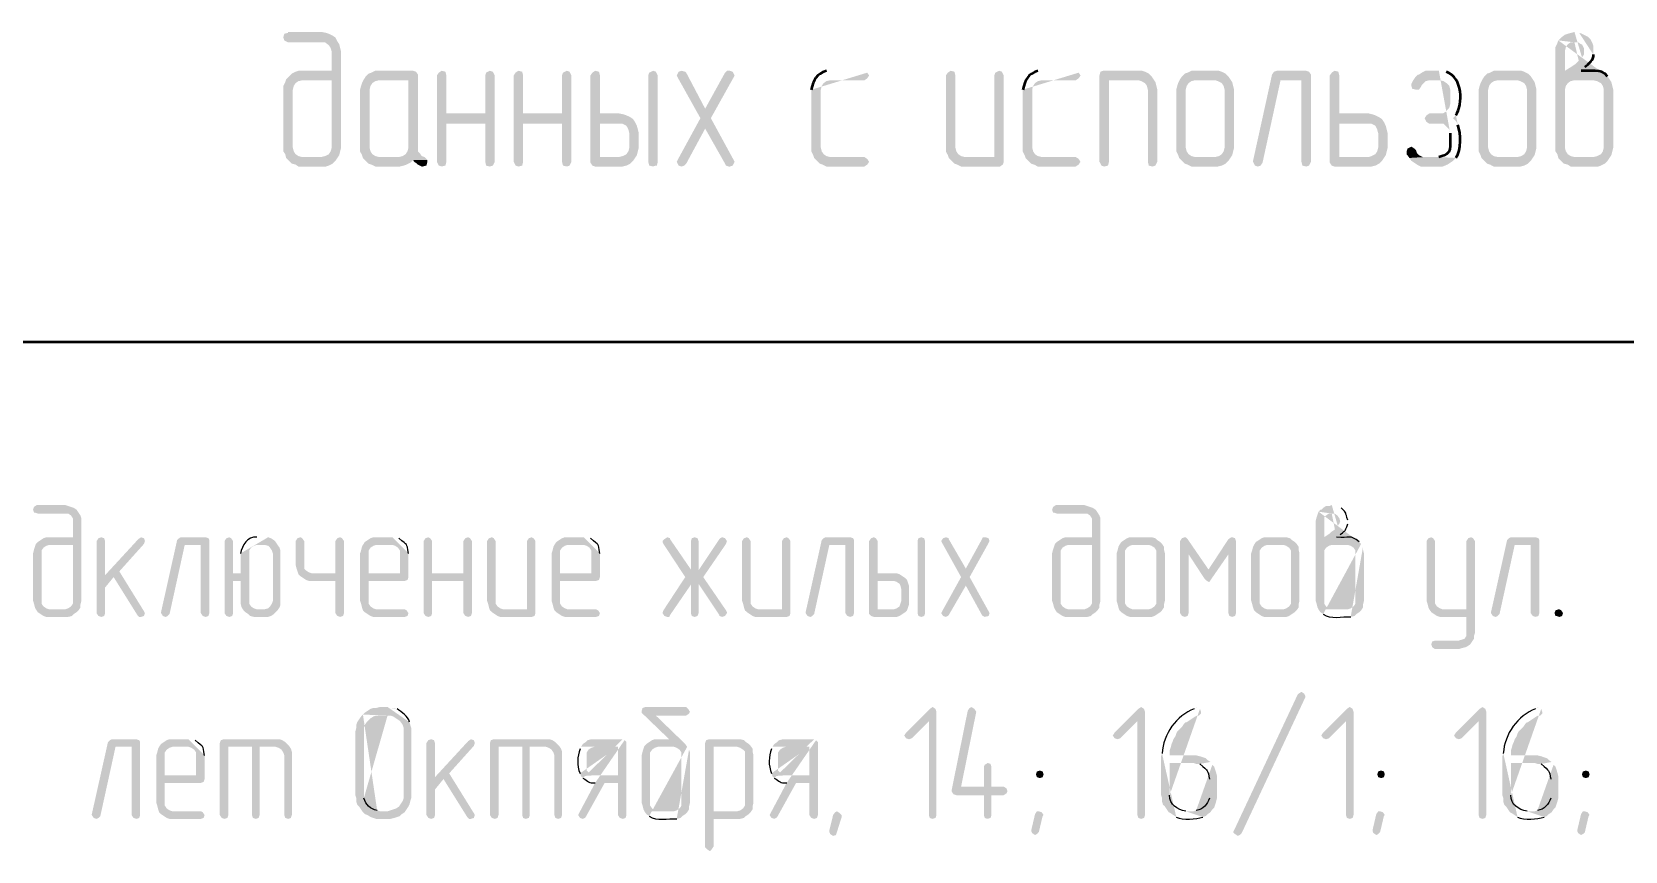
# Model space of a CAD drawing. Header units: millimetres. Extents: x -211 to 10565, y -2293 to 2244.
# Drawn here: x 5376.53 to 5412.09, y -342.63 to -324.35 of the extents above; entities that cross this region are included whole.
import ezdxf

# ---------------------------------------------------------------- set-up
doc = ezdxf.new("R2010")
doc.units = ezdxf.units.MM
doc.layers.add('PDF _Геометрия', color=7, linetype='Continuous')
doc.layers.add('PDF _Сплошная заливка', color=7, linetype='Continuous')

msp = doc.modelspace()

# ---------------------------------------------------------------- hatches: boundary and pattern name
at = {"layer": 'PDF _Сплошная заливка', "transparency": 33554559}
for points in [[(5382.987, -324.35), (5382.246, -324.35), (5382.246, -324.371), (5382.162, -324.392), (5382.14, -324.477), (5382.162, -324.54), (5382.246, -324.583), (5383.071, -324.583), (5383.156, -324.646), (5383.198, -324.71), (5383.22, -324.794), (5383.22, -325.218), (5382.479, -325.218), (5382.415, -325.239), (5382.331, -325.281), (5382.204, -325.408), (5383.22, -325.429), (5383.22, -326.932), (5383.198, -327.016), (5383.156, -327.08), (5383.071, -327.122), (5382.987, -327.143), (5382.564, -327.143), (5382.204, -327.164), (5382.331, -327.291), (5382.415, -327.312), (5382.479, -327.355), (5383.093, -327.355), (5383.156, -327.334), (5383.241, -327.291), (5383.304, -327.228), (5383.389, -327.101), (5383.431, -326.932), (5383.431, -324.794), (5383.389, -324.625), (5383.346, -324.562), (5383.304, -324.477), (5383.241, -324.435), (5383.156, -324.392), (5383.093, -324.371)], [(5382.204, -325.408), (5382.183, -325.471), (5382.14, -325.556), (5382.14, -327.016), (5382.183, -327.08), (5382.204, -327.164), (5382.564, -327.143), (5382.479, -327.122), (5382.415, -327.08), (5382.373, -327.016), (5382.352, -326.932), (5382.352, -325.641), (5382.373, -325.556), (5382.415, -325.493), (5382.479, -325.45), (5382.564, -325.429), (5383.22, -325.429)], [(5383.939, -325.408), (5383.897, -325.493), (5383.876, -325.556), (5383.854, -325.641), (5383.854, -327.016), (5383.897, -327.101), (5383.918, -327.164), (5384.045, -327.291), (5384.108, -327.312), (5384.193, -327.355), (5384.743, -327.355), (5384.828, -327.334), (5384.891, -327.312), (5384.976, -327.27), (5385.039, -327.207), (5385.357, -327.207), (5385.293, -327.143), (5384.278, -327.143), (5384.193, -327.122), (5384.129, -327.08), (5384.087, -327.016), (5384.066, -326.932), (5384.066, -325.641), (5384.087, -325.556), (5384.129, -325.493), (5384.193, -325.45), (5384.278, -325.429), (5384.934, -325.429)], [(5385.039, -325.218), (5384.193, -325.218), (5384.108, -325.26), (5384.045, -325.281), (5383.981, -325.344), (5383.939, -325.408), (5384.934, -325.429), (5384.934, -326.932), (5384.912, -327.016), (5384.87, -327.08), (5384.807, -327.122), (5384.722, -327.143), (5384.278, -327.143), (5385.293, -327.143), (5385.23, -327.122), (5385.187, -327.058), (5385.145, -327.016), (5385.145, -325.302), (5385.103, -325.239)], [(5385.674, -325.218), (5385.611, -325.26), (5385.568, -325.323), (5385.568, -327.249), (5385.611, -327.334), (5385.674, -327.355), (5385.759, -327.334), (5385.78, -327.249), (5385.78, -326.402), (5386.648, -326.402), (5385.78, -326.17), (5385.78, -325.323), (5385.759, -325.239)], [(5386.753, -325.218), (5386.669, -325.26), (5386.648, -325.323), (5386.648, -326.17), (5385.78, -326.17), (5386.648, -326.402), (5386.648, -327.249), (5386.669, -327.334), (5386.753, -327.355), (5386.817, -327.334), (5386.859, -327.249), (5386.859, -325.323), (5386.817, -325.239)], [(5387.388, -325.218), (5387.325, -325.26), (5387.282, -325.323), (5387.282, -327.249), (5387.325, -327.334), (5387.388, -327.355), (5387.473, -327.334), (5387.494, -327.249), (5387.494, -326.402), (5388.362, -326.402), (5387.494, -326.17), (5387.494, -325.323), (5387.473, -325.239)], [(5388.467, -325.218), (5388.383, -325.26), (5388.362, -325.323), (5388.362, -326.17), (5387.494, -326.17), (5388.362, -326.402), (5388.362, -327.249), (5388.383, -327.334), (5388.467, -327.355), (5388.531, -327.334), (5388.573, -327.249), (5388.573, -325.323), (5388.531, -325.239)], [(5389.102, -325.218), (5389.039, -325.26), (5388.996, -325.323), (5388.996, -327.27), (5389.039, -327.334), (5389.102, -327.355), (5389.716, -327.355), (5389.8, -327.334), (5389.885, -327.291), (5389.949, -327.228), (5389.991, -327.164), (5389.208, -327.143), (5389.208, -326.402), (5389.631, -326.402), (5389.991, -326.36), (5389.949, -326.297), (5389.885, -326.254), (5389.8, -326.212), (5389.737, -326.191), (5389.631, -326.17), (5389.208, -326.17), (5389.208, -325.323), (5389.187, -325.239)], [(5390.393, -325.218), (5390.308, -325.26), (5390.287, -325.323), (5390.287, -327.249), (5390.308, -327.334), (5390.393, -327.355), (5390.456, -327.334), (5390.478, -327.334), (5390.499, -327.249), (5390.499, -325.323), (5390.456, -325.239)], [(5391.028, -325.218), (5390.964, -325.239), (5390.922, -325.323), (5390.943, -325.366), (5391.451, -326.276), (5391.557, -326.508), (5392.001, -327.291), (5392.022, -327.334), (5392.086, -327.355), (5392.107, -327.355), (5392.17, -327.334), (5392.213, -327.249), (5392.192, -327.207), (5391.684, -326.276), (5391.557, -326.064), (5391.134, -325.26), (5391.112, -325.239)], [(5392.107, -325.218), (5392.043, -325.218), (5392.001, -325.26), (5391.557, -326.064), (5391.684, -326.276), (5392.192, -325.366), (5392.213, -325.323), (5392.17, -325.239)], [(5397.037, -325.218), (5396.974, -325.26), (5396.931, -325.323), (5396.931, -327.016), (5396.974, -327.101), (5396.995, -327.164), (5397.355, -327.143), (5397.27, -327.122), (5397.207, -327.08), (5397.164, -327.016), (5397.143, -326.932), (5397.143, -325.323), (5397.122, -325.239)], [(5398.116, -325.218), (5398.032, -325.26), (5398.011, -325.323), (5398.011, -327.143), (5397.355, -327.143), (5396.995, -327.164), (5397.122, -327.291), (5397.185, -327.312), (5397.27, -327.355), (5398.138, -327.355), (5398.201, -327.312), (5398.222, -327.249), (5398.222, -325.323), (5398.18, -325.239)], [(5401.227, -325.218), (5400.444, -325.218), (5400.381, -325.239), (5400.359, -325.323), (5400.359, -327.249), (5400.402, -327.334), (5400.465, -327.355), (5400.55, -327.334), (5400.571, -327.249), (5400.571, -325.429), (5401.227, -325.429), (5401.566, -325.408), (5401.523, -325.344), (5401.46, -325.281), (5401.375, -325.239), (5401.312, -325.218)], [(5401.566, -325.408), (5401.227, -325.429), (5401.291, -325.45), (5401.375, -325.493), (5401.418, -325.556), (5401.439, -325.641), (5401.439, -327.249), (5401.46, -327.334), (5401.544, -327.355), (5401.608, -327.334), (5401.65, -327.249), (5401.65, -325.641), (5401.608, -325.471)], [(5402.158, -325.408), (5402.116, -325.493), (5402.095, -325.556), (5402.073, -325.641), (5402.073, -327.016), (5402.116, -327.101), (5402.137, -327.164), (5402.497, -327.143), (5402.412, -327.122), (5402.349, -327.08), (5402.306, -327.016), (5402.285, -326.932), (5402.285, -325.641), (5402.306, -325.556), (5402.349, -325.493), (5402.412, -325.45), (5402.497, -325.429), (5402.941, -325.429)], [(5402.941, -325.218), (5402.412, -325.218), (5402.327, -325.26), (5402.264, -325.281), (5402.2, -325.344), (5402.158, -325.408), (5402.941, -325.429), (5403.005, -325.45), (5403.089, -325.493), (5403.131, -325.556), (5403.153, -325.641), (5403.153, -326.932), (5403.131, -327.016), (5403.089, -327.08), (5403.026, -327.122), (5402.941, -327.143), (5402.497, -327.143), (5402.137, -327.164), (5402.264, -327.291), (5402.327, -327.312), (5402.412, -327.355), (5403.005, -327.355), (5403.089, -327.334), (5403.174, -327.291), (5403.237, -327.228), (5403.322, -327.101), (5403.364, -326.932), (5403.364, -325.641), (5403.322, -325.471), (5403.237, -325.344), (5403.174, -325.281), (5403.089, -325.239), (5403.026, -325.218)], [(5404.972, -325.218), (5404.316, -325.218), (5404.253, -325.239), (5404.211, -325.302), (5403.787, -327.228), (5403.787, -327.249), (5403.83, -327.334), (5403.893, -327.355), (5403.957, -327.334), (5403.999, -327.27), (5404.401, -325.429), (5404.867, -325.429), (5405.078, -325.323), (5405.078, -325.302), (5405.036, -325.239)], [(5405.078, -325.323), (5404.867, -325.429), (5404.867, -327.249), (5404.888, -327.334), (5404.972, -327.355), (5405.036, -327.334), (5405.078, -327.249)], [(5405.607, -325.218), (5405.544, -325.26), (5405.501, -325.323), (5405.501, -327.27), (5405.544, -327.334), (5405.607, -327.355), (5406.433, -327.355), (5406.517, -327.334), (5406.602, -327.291), (5406.665, -327.228), (5406.708, -327.164), (5405.713, -327.143), (5405.713, -326.402), (5406.369, -326.402), (5406.708, -326.36), (5406.665, -326.297), (5406.602, -326.254), (5406.517, -326.212), (5406.454, -326.191), (5406.369, -326.17), (5405.713, -326.17), (5405.713, -325.323), (5405.692, -325.239)], [(5408.908, -325.408), (5408.866, -325.493), (5408.845, -325.556), (5408.824, -325.641), (5408.824, -327.016), (5408.866, -327.101), (5408.887, -327.164), (5409.247, -327.143), (5409.162, -327.122), (5409.099, -327.08), (5409.056, -327.016), (5409.035, -326.932), (5409.035, -325.641), (5409.056, -325.556), (5409.099, -325.493), (5409.162, -325.45), (5409.247, -325.429), (5409.691, -325.429)], [(5409.691, -325.218), (5409.162, -325.218), (5409.078, -325.26), (5409.014, -325.281), (5408.951, -325.344), (5408.908, -325.408), (5409.691, -325.429), (5409.755, -325.45), (5409.839, -325.493), (5409.882, -325.556), (5409.903, -325.641), (5409.903, -326.932), (5409.882, -327.016), (5409.839, -327.08), (5409.776, -327.122), (5409.691, -327.143), (5409.247, -327.143), (5408.887, -327.164), (5409.014, -327.291), (5409.078, -327.312), (5409.162, -327.355), (5409.755, -327.355), (5409.839, -327.334), (5409.924, -327.291), (5409.987, -327.228), (5410.072, -327.101), (5410.114, -326.932), (5410.114, -325.641), (5410.072, -325.471), (5409.987, -325.344), (5409.924, -325.281), (5409.839, -325.239), (5409.776, -325.218)], [(5411.744, -325.408), (5411.384, -325.429), (5411.469, -325.45), (5411.553, -325.493), (5411.596, -325.556), (5411.617, -325.641), (5411.617, -326.932), (5411.596, -327.016), (5411.553, -327.08), (5411.469, -327.122), (5411.384, -327.143), (5410.961, -327.143), (5410.601, -327.164), (5410.728, -327.291), (5410.813, -327.312), (5410.876, -327.355), (5411.49, -327.355), (5411.553, -327.334), (5411.638, -327.291), (5411.701, -327.228), (5411.786, -327.101), (5411.828, -326.932), (5411.828, -325.641), (5411.786, -325.471)], [(5407.364, -325.429), (5407.321, -325.514), (5407.321, -325.556), (5407.342, -325.62), (5407.427, -325.641), (5407.491, -325.641), (5407.533, -325.577), (5407.554, -325.535), (5407.639, -325.45), (5407.723, -325.429), (5407.935, -325.429)], [(5389.991, -326.36), (5389.631, -326.402), (5389.716, -326.402), (5389.8, -326.445), (5389.843, -326.529), (5389.864, -326.614), (5389.864, -326.932), (5389.843, -327.016), (5389.8, -327.08), (5389.716, -327.122), (5389.631, -327.143), (5389.208, -327.143), (5389.991, -327.164), (5390.033, -327.101), (5390.076, -326.932), (5390.076, -326.614), (5390.033, -326.445)], [(5391.451, -326.276), (5390.943, -327.207), (5390.922, -327.249), (5390.964, -327.334), (5391.028, -327.355), (5391.091, -327.334), (5391.134, -327.291), (5391.557, -326.508)], [(5406.708, -326.36), (5406.369, -326.402), (5406.433, -326.402), (5406.517, -326.445), (5406.559, -326.529), (5406.581, -326.614), (5406.581, -326.932), (5406.559, -327.016), (5406.517, -327.08), (5406.433, -327.122), (5406.369, -327.143), (5405.713, -327.143), (5406.708, -327.164), (5406.75, -327.101), (5406.792, -326.932), (5406.792, -326.614), (5406.75, -326.445)], [(5407.321, -326.91), (5407.237, -326.953), (5407.215, -327.016), (5407.215, -327.08), (5407.279, -327.164), (5407.618, -327.143), (5407.575, -327.143), (5407.491, -327.101), (5407.448, -327.058), (5407.427, -326.995), (5407.385, -326.953)], [(5385.357, -327.207), (5385.039, -327.207), (5385.06, -327.249), (5385.124, -327.291), (5385.145, -327.312), (5385.23, -327.355), (5385.251, -327.355), (5385.336, -327.334), (5385.357, -327.249)], [(5377.273, -334.909), (5376.639, -334.909), (5376.575, -334.951), (5376.554, -335.015), (5376.575, -335.078), (5376.596, -335.078), (5376.66, -335.099), (5377.337, -335.099), (5377.4, -335.142), (5377.443, -335.205), (5377.443, -335.628), (5376.85, -335.628), (5376.787, -335.65), (5376.66, -335.734), (5376.617, -335.777), (5377.443, -335.798), (5377.443, -337.11), (5377.4, -337.173), (5377.337, -337.215), (5377.273, -337.237), (5376.617, -337.237), (5376.66, -337.3), (5376.787, -337.385), (5376.85, -337.406), (5377.337, -337.406), (5377.422, -337.385), (5377.464, -337.342), (5377.527, -337.3), (5377.57, -337.258), (5377.612, -337.194), (5377.612, -337.131), (5377.633, -337.046), (5377.633, -335.205), (5377.612, -335.142), (5377.527, -335.015), (5377.464, -334.972), (5377.4, -334.951), (5377.337, -334.93)], [(5400.021, -334.909), (5399.386, -334.909), (5399.323, -334.951), (5399.301, -335.015), (5399.323, -335.078), (5399.344, -335.078), (5399.407, -335.099), (5400.084, -335.099), (5400.148, -335.142), (5400.19, -335.205), (5400.19, -335.628), (5399.598, -335.628), (5399.534, -335.65), (5399.471, -335.692), (5399.407, -335.734), (5399.365, -335.777), (5400.19, -335.798), (5400.19, -337.11), (5400.148, -337.173), (5400.084, -337.215), (5400.021, -337.237), (5399.365, -337.237), (5399.407, -337.3), (5399.534, -337.385), (5399.598, -337.406), (5400.084, -337.406), (5400.169, -337.385), (5400.211, -337.342), (5400.275, -337.3), (5400.317, -337.258), (5400.359, -337.194), (5400.359, -337.131), (5400.381, -337.046), (5400.381, -335.205), (5400.359, -335.142), (5400.275, -335.015), (5400.211, -334.972), (5400.084, -334.93)], [(5378.078, -335.628), (5378.014, -335.65), (5377.972, -335.713), (5377.972, -337.321), (5378.014, -337.385), (5378.078, -337.406), (5378.141, -337.385), (5378.162, -337.321), (5378.162, -336.75), (5378.353, -336.517), (5378.162, -336.475), (5378.162, -335.713), (5378.141, -335.65)], [(5378.966, -335.628), (5378.903, -335.671), (5378.162, -336.475), (5378.353, -336.517), (5378.882, -337.364), (5378.924, -337.406), (5378.966, -337.406), (5379.03, -337.385), (5379.051, -337.321), (5379.03, -337.279), (5378.48, -336.39), (5379.03, -335.777), (5379.051, -335.713), (5379.03, -335.65)], [(5380.405, -335.628), (5379.855, -335.628), (5379.813, -335.65), (5379.77, -335.692), (5379.411, -337.3), (5379.411, -337.321), (5379.453, -337.385), (5379.516, -337.406), (5379.559, -337.385), (5379.601, -337.342), (5379.94, -335.798), (5380.299, -335.798), (5380.49, -335.713), (5380.49, -335.692), (5380.469, -335.65)], [(5380.49, -335.713), (5380.299, -335.798), (5380.299, -337.321), (5380.342, -337.385), (5380.405, -337.406), (5380.469, -337.385), (5380.49, -337.321)], [(5380.934, -335.628), (5380.871, -335.65), (5380.828, -335.713), (5380.828, -337.321), (5380.871, -337.385), (5380.934, -337.406), (5380.998, -337.385), (5381.019, -337.321), (5381.019, -336.602), (5381.188, -336.602), (5381.019, -336.433), (5381.019, -335.713), (5380.977, -335.65)], [(5382.521, -335.628), (5382.458, -335.65), (5382.415, -335.713), (5382.415, -336.242), (5382.437, -336.327), (5382.479, -336.454), (5382.775, -336.433), (5382.712, -336.411), (5382.648, -336.369), (5382.606, -336.327), (5382.606, -335.713), (5382.564, -335.65)], [(5383.41, -335.628), (5383.346, -335.65), (5383.304, -335.713), (5383.304, -336.433), (5382.775, -336.433), (5382.479, -336.454), (5382.521, -336.496), (5382.648, -336.581), (5382.712, -336.602), (5383.304, -336.602), (5383.304, -337.321), (5383.346, -337.385), (5383.41, -337.406), (5383.473, -337.385), (5383.495, -337.321), (5383.495, -335.713), (5383.452, -335.65)], [(5385.378, -335.628), (5385.314, -335.65), (5385.272, -335.713), (5385.272, -337.321), (5385.314, -337.385), (5385.378, -337.406), (5385.441, -337.385), (5385.463, -337.321), (5385.463, -336.602), (5386.161, -336.602), (5385.463, -336.433), (5385.463, -335.713), (5385.42, -335.65)], [(5386.267, -335.628), (5386.203, -335.65), (5386.161, -335.713), (5386.161, -336.433), (5385.463, -336.433), (5386.161, -336.602), (5386.161, -337.321), (5386.203, -337.385), (5386.267, -337.406), (5386.33, -337.385), (5386.351, -337.321), (5386.351, -335.713), (5386.309, -335.65)], [(5386.796, -335.628), (5386.732, -335.65), (5386.69, -335.713), (5386.69, -337.046), (5386.711, -337.11), (5386.732, -337.194), (5386.753, -337.258), (5387.05, -337.237), (5386.986, -337.215), (5386.923, -337.173), (5386.88, -337.11), (5386.88, -335.713), (5386.838, -335.65)], [(5387.684, -335.628), (5387.621, -335.65), (5387.579, -335.713), (5387.579, -337.237), (5387.05, -337.237), (5386.753, -337.258), (5386.796, -337.3), (5386.923, -337.385), (5386.986, -337.406), (5387.684, -337.406), (5387.748, -337.385), (5387.769, -337.321), (5387.769, -335.713), (5387.727, -335.65)], [(5390.71, -335.628), (5390.647, -335.671), (5390.605, -335.713), (5390.605, -335.734), (5390.626, -335.777), (5391.112, -336.517), (5391.409, -336.369), (5391.239, -336.348), (5390.774, -335.671), (5390.774, -335.65)], [(5391.938, -335.628), (5391.895, -335.65), (5391.874, -335.671), (5391.409, -336.369), (5391.112, -336.517), (5391.409, -336.665), (5391.874, -337.364), (5391.874, -337.385), (5391.938, -337.406), (5392.001, -337.385), (5392.043, -337.321), (5392.043, -337.3), (5392.022, -337.258), (5391.514, -336.517), (5392.022, -335.777), (5392.043, -335.713), (5392.001, -335.65)], [(5391.324, -335.628), (5391.26, -335.65), (5391.239, -335.713), (5391.239, -336.348), (5391.409, -336.369), (5391.409, -335.713), (5391.387, -335.65)], [(5392.488, -335.628), (5392.424, -335.65), (5392.382, -335.713), (5392.382, -337.046), (5392.403, -337.11), (5392.424, -337.194), (5392.445, -337.258), (5392.742, -337.237), (5392.678, -337.215), (5392.615, -337.173), (5392.572, -337.11), (5392.572, -335.713), (5392.53, -335.65)], [(5393.377, -335.628), (5393.313, -335.65), (5393.271, -335.713), (5393.271, -337.237), (5392.742, -337.237), (5392.445, -337.258), (5392.488, -337.3), (5392.615, -337.385), (5392.678, -337.406), (5393.377, -337.406), (5393.44, -337.385), (5393.461, -337.321), (5393.461, -335.713), (5393.419, -335.65)], [(5394.794, -335.628), (5394.244, -335.628), (5394.202, -335.65), (5394.159, -335.692), (5393.8, -337.3), (5393.8, -337.321), (5393.842, -337.385), (5393.906, -337.406), (5393.948, -337.385), (5393.99, -337.342), (5394.329, -335.798), (5394.688, -335.798), (5394.879, -335.713), (5394.879, -335.692), (5394.858, -335.65)], [(5394.879, -335.713), (5394.688, -335.798), (5394.688, -337.321), (5394.731, -337.385), (5394.794, -337.406), (5394.858, -337.385), (5394.879, -337.321)], [(5395.323, -335.628), (5395.26, -335.65), (5395.217, -335.713), (5395.217, -337.342), (5395.26, -337.385), (5395.323, -337.406), (5395.831, -337.406), (5395.895, -337.385), (5396.022, -337.3), (5396.064, -337.258), (5395.408, -337.237), (5395.408, -336.602), (5395.768, -336.602), (5396.064, -336.581), (5396.022, -336.538), (5395.895, -336.454), (5395.831, -336.433), (5395.408, -336.433), (5395.408, -335.713), (5395.366, -335.65)], [(5396.381, -335.628), (5396.318, -335.65), (5396.297, -335.713), (5396.297, -337.321), (5396.318, -337.385), (5396.381, -337.406), (5396.445, -337.385), (5396.466, -337.321), (5396.466, -335.713), (5396.445, -335.65)], [(5396.931, -335.628), (5396.868, -335.65), (5396.826, -335.713), (5396.847, -335.755), (5397.376, -336.708), (5397.736, -337.364), (5397.757, -337.385), (5397.799, -337.406), (5397.884, -337.385), (5397.905, -337.321), (5397.884, -337.279), (5397.461, -336.517), (5397.376, -336.327), (5396.995, -335.671), (5396.995, -335.65)], [(5397.82, -335.628), (5397.757, -335.628), (5397.736, -335.671), (5397.376, -336.327), (5397.461, -336.517), (5397.884, -335.755), (5397.905, -335.713), (5397.884, -335.65)], [(5401.46, -335.628), (5401.037, -335.628), (5400.973, -335.65), (5400.846, -335.734), (5400.804, -335.798), (5401.46, -335.798), (5401.523, -335.819), (5401.587, -335.861), (5401.629, -335.925), (5401.629, -337.11), (5401.587, -337.173), (5401.523, -337.215), (5401.46, -337.237), (5401.1, -337.237), (5400.804, -337.258), (5400.846, -337.3), (5400.973, -337.385), (5401.037, -337.406), (5401.523, -337.406), (5401.587, -337.385), (5401.714, -337.3), (5401.756, -337.258), (5401.798, -337.194), (5401.798, -337.131), (5401.82, -337.046), (5401.82, -335.988), (5401.798, -335.904), (5401.798, -335.84), (5401.756, -335.777), (5401.714, -335.734), (5401.65, -335.692), (5401.608, -335.65), (5401.523, -335.628)], [(5402.264, -335.628), (5402.2, -335.65), (5402.158, -335.713), (5402.349, -336.009), (5402.708, -336.559), (5402.793, -336.348), (5402.327, -335.671), (5402.285, -335.628)], [(5402.158, -335.713), (5402.158, -337.321), (5402.2, -337.385), (5402.264, -337.406), (5402.327, -337.385), (5402.349, -337.321), (5402.349, -336.009)], [(5403.322, -335.628), (5403.301, -335.628), (5403.237, -335.671), (5402.793, -336.348), (5402.708, -336.559), (5402.729, -336.581), (5402.793, -336.623), (5402.814, -336.623), (5402.856, -336.559), (5403.237, -336.009), (5403.407, -335.713), (5403.385, -335.65)], [(5403.407, -335.713), (5403.237, -336.009), (5403.237, -337.321), (5403.258, -337.385), (5403.322, -337.406), (5403.385, -337.385), (5403.407, -337.321)], [(5404.465, -335.628), (5404.041, -335.628), (5403.978, -335.65), (5403.851, -335.734), (5403.809, -335.798), (5404.465, -335.798), (5404.528, -335.819), (5404.592, -335.861), (5404.634, -335.925), (5404.634, -337.11), (5404.592, -337.173), (5404.528, -337.215), (5404.465, -337.237), (5404.105, -337.237), (5403.809, -337.258), (5403.851, -337.3), (5403.978, -337.385), (5404.041, -337.406), (5404.528, -337.406), (5404.592, -337.385), (5404.719, -337.3), (5404.761, -337.258), (5404.803, -337.194), (5404.803, -337.131), (5404.824, -337.046), (5404.824, -335.988), (5404.803, -335.904), (5404.803, -335.84), (5404.761, -335.777), (5404.719, -335.734), (5404.655, -335.692), (5404.613, -335.65), (5404.528, -335.628)], [(5407.766, -335.628), (5407.702, -335.65), (5407.66, -335.713), (5407.66, -337.046), (5407.681, -337.11), (5407.702, -337.194), (5407.723, -337.237), (5408.02, -337.237), (5407.956, -337.215), (5407.893, -337.173), (5407.85, -337.11), (5407.85, -335.713), (5407.808, -335.65)], [(5408.654, -335.628), (5408.591, -335.65), (5408.549, -335.713), (5408.549, -337.237), (5407.723, -337.237), (5407.766, -337.3), (5407.893, -337.385), (5407.956, -337.406), (5408.549, -337.406), (5408.549, -337.829), (5408.506, -337.893), (5408.443, -337.914), (5408.379, -337.935), (5407.85, -337.935), (5407.787, -337.956), (5407.766, -338.02), (5407.787, -338.083), (5407.85, -338.125), (5408.379, -338.125), (5408.443, -338.104), (5408.527, -338.083), (5408.57, -338.062), (5408.633, -338.02), (5408.718, -337.893), (5408.718, -337.829), (5408.739, -337.766), (5408.739, -335.713), (5408.697, -335.65)], [(5410.093, -335.628), (5409.543, -335.628), (5409.501, -335.65), (5409.458, -335.692), (5409.099, -337.3), (5409.099, -337.321), (5409.141, -337.385), (5409.205, -337.406), (5409.247, -337.385), (5409.289, -337.342), (5409.628, -335.798), (5409.987, -335.798), (5410.178, -335.713), (5410.178, -335.692), (5410.157, -335.65)], [(5410.178, -335.713), (5409.987, -335.798), (5409.987, -337.321), (5410.03, -337.385), (5410.093, -337.406), (5410.157, -337.385), (5410.178, -337.321)], [(5376.617, -335.777), (5376.575, -335.904), (5376.554, -335.988), (5376.554, -337.046), (5376.575, -337.11), (5376.596, -337.194), (5376.617, -337.237), (5376.914, -337.237), (5376.85, -337.215), (5376.787, -337.173), (5376.744, -337.11), (5376.744, -335.925), (5376.787, -335.861), (5376.85, -335.819), (5376.914, -335.798), (5377.443, -335.798)], [(5382.013, -335.798), (5381.717, -335.798), (5381.802, -335.819), (5381.844, -335.861), (5381.886, -335.925), (5381.908, -335.988), (5381.908, -337.046), (5381.886, -337.11), (5381.844, -337.173), (5381.802, -337.215), (5381.717, -337.237), (5381.548, -337.237), (5381.252, -337.258), (5381.294, -337.3), (5381.357, -337.342), (5381.4, -337.385), (5381.484, -337.406), (5381.802, -337.406), (5381.865, -337.385), (5381.929, -337.342), (5382.013, -337.258), (5382.056, -337.194), (5382.077, -337.131), (5382.077, -335.925), (5382.056, -335.861)], [(5383.918, -335.798), (5383.897, -335.84), (5383.876, -335.925), (5383.854, -335.988), (5383.854, -337.046), (5383.876, -337.11), (5383.897, -337.194), (5383.918, -337.258), (5383.96, -337.3), (5384.087, -337.385), (5384.151, -337.406), (5384.849, -337.406), (5384.912, -337.385), (5384.934, -337.321), (5384.891, -337.258), (5384.849, -337.237), (5384.214, -337.237), (5384.151, -337.215), (5384.087, -337.173), (5384.045, -337.11), (5384.045, -336.602), (5384.849, -336.602), (5384.912, -336.581), (5384.934, -336.517), (5384.045, -336.433), (5384.045, -335.925), (5384.087, -335.861), (5384.151, -335.819), (5384.214, -335.798), (5384.574, -335.798)], [(5388.192, -335.798), (5388.171, -335.84), (5388.15, -335.925), (5388.129, -335.988), (5388.129, -337.046), (5388.15, -337.11), (5388.171, -337.194), (5388.192, -337.258), (5388.235, -337.3), (5388.362, -337.385), (5388.425, -337.406), (5389.123, -337.406), (5389.187, -337.385), (5389.208, -337.321), (5389.166, -337.258), (5389.123, -337.237), (5388.488, -337.237), (5388.425, -337.215), (5388.362, -337.173), (5388.319, -337.11), (5388.319, -336.602), (5389.123, -336.602), (5389.187, -336.581), (5389.208, -336.517), (5388.319, -336.433), (5388.319, -335.925), (5388.362, -335.861), (5388.425, -335.819), (5388.488, -335.798), (5388.848, -335.798)], [(5399.365, -335.777), (5399.323, -335.904), (5399.301, -335.988), (5399.301, -337.046), (5399.323, -337.11), (5399.344, -337.194), (5399.365, -337.237), (5399.661, -337.237), (5399.598, -337.215), (5399.534, -337.173), (5399.492, -337.11), (5399.492, -335.925), (5399.534, -335.861), (5399.598, -335.819), (5399.661, -335.798), (5400.19, -335.798)], [(5400.804, -335.798), (5400.783, -335.84), (5400.762, -335.925), (5400.74, -335.988), (5400.74, -337.046), (5400.762, -337.11), (5400.783, -337.194), (5400.804, -337.258), (5401.1, -337.237), (5401.037, -337.215), (5400.973, -337.173), (5400.931, -337.11), (5400.931, -335.925), (5400.973, -335.861), (5401.037, -335.819), (5401.1, -335.798), (5401.46, -335.798)], [(5403.809, -335.798), (5403.787, -335.84), (5403.766, -335.925), (5403.745, -335.988), (5403.745, -337.046), (5403.766, -337.11), (5403.787, -337.194), (5403.809, -337.258), (5404.105, -337.237), (5404.041, -337.215), (5403.978, -337.173), (5403.936, -337.11), (5403.936, -335.925), (5403.978, -335.861), (5404.041, -335.819), (5404.105, -335.798), (5404.465, -335.798)], [(5391.112, -336.517), (5390.626, -337.258), (5390.605, -337.321), (5390.647, -337.385), (5390.71, -337.406), (5390.753, -337.406), (5390.774, -337.364), (5391.239, -336.686), (5391.409, -336.665)], [(5391.409, -336.665), (5391.239, -336.686), (5391.239, -337.321), (5391.26, -337.385), (5391.324, -337.406), (5391.387, -337.385), (5391.409, -337.321)], [(5396.064, -336.581), (5395.768, -336.602), (5395.831, -336.623), (5395.895, -336.665), (5395.916, -336.708), (5395.937, -336.792), (5395.937, -337.046), (5395.895, -337.173), (5395.831, -337.215), (5395.768, -337.237), (5395.408, -337.237), (5396.064, -337.258), (5396.106, -337.131), (5396.106, -336.708), (5396.085, -336.644)], [(5397.27, -336.517), (5396.847, -337.279), (5396.826, -337.321), (5396.868, -337.385), (5396.931, -337.406), (5396.974, -337.385), (5396.995, -337.364), (5397.376, -336.708)], [(5410.622, -337.237), (5410.665, -337.258), (5410.707, -337.321), (5410.686, -337.385), (5410.622, -337.406), (5410.559, -337.385), (5410.538, -337.385), (5410.516, -337.321), (5410.538, -337.258), (5410.601, -337.237)], [(5404.951, -339.205), (5403.534, -342.23), (5403.491, -342.273), (5403.449, -342.294), (5403.385, -342.252), (5403.343, -342.209), (5403.364, -342.167), (5404.782, -339.141), (5404.803, -339.12), (5404.867, -339.078), (5404.93, -339.12), (5404.951, -339.162)], [(5391.134, -339.416), (5390.224, -339.416), (5390.16, -339.437), (5390.139, -339.501), (5390.139, -339.543), (5390.181, -339.585), (5390.753, -340.136), (5390.435, -340.136), (5390.372, -340.157), (5390.245, -340.241), (5390.202, -340.284), (5390.16, -340.411), (5390.139, -340.495), (5390.139, -341.553), (5390.16, -341.617), (5390.181, -341.701), (5390.202, -341.744), (5390.499, -341.744), (5390.435, -341.723), (5390.372, -341.68), (5390.329, -341.617), (5390.329, -340.432), (5390.372, -340.368), (5390.435, -340.326), (5390.499, -340.305), (5391.155, -340.305), (5391.112, -340.241), (5390.456, -339.607), (5391.134, -339.607), (5391.197, -339.564), (5391.218, -339.522), (5391.176, -339.458)], [(5396.635, -339.416), (5396.572, -339.458), (5396.043, -339.987), (5396, -340.051), (5396.043, -340.114), (5396.106, -340.136), (5396.17, -340.114), (5396.551, -339.734), (5396.72, -339.522), (5396.699, -339.458)], [(5396.72, -339.522), (5396.551, -339.734), (5396.551, -341.828), (5396.572, -341.892), (5396.635, -341.913), (5396.699, -341.892), (5396.72, -341.828)], [(5397.503, -339.416), (5397.461, -339.437), (5397.418, -339.501), (5397.058, -341.278), (5397.058, -341.299), (5397.101, -341.363), (5397.164, -341.384), (5397.778, -341.384), (5397.778, -341.828), (5397.799, -341.892), (5397.863, -341.913), (5397.926, -341.892), (5397.947, -341.828), (5397.947, -341.384), (5398.222, -341.384), (5398.286, -341.342), (5398.307, -341.299), (5398.286, -341.236), (5398.222, -341.194), (5397.27, -341.194), (5397.609, -339.522), (5397.566, -339.458)], [(5401.291, -339.416), (5401.227, -339.458), (5400.698, -339.987), (5400.656, -340.051), (5400.698, -340.114), (5400.762, -340.136), (5400.825, -340.114), (5401.206, -339.734), (5401.375, -339.522), (5401.354, -339.458)], [(5401.375, -339.522), (5401.206, -339.734), (5401.206, -341.828), (5401.227, -341.892), (5401.291, -341.913), (5401.354, -341.892), (5401.375, -341.828)], [(5405.946, -339.416), (5405.882, -339.458), (5405.353, -339.987), (5405.311, -340.051), (5405.353, -340.114), (5405.417, -340.136), (5405.48, -340.114), (5405.861, -339.734), (5406.03, -339.522), (5406.009, -339.458)], [(5406.03, -339.522), (5405.861, -339.734), (5405.861, -341.828), (5405.882, -341.892), (5405.946, -341.913), (5406.009, -341.892), (5406.03, -341.828)], [(5408.908, -339.416), (5408.845, -339.458), (5408.316, -339.987), (5408.273, -340.051), (5408.316, -340.114), (5408.379, -340.136), (5408.443, -340.114), (5408.824, -339.734), (5408.993, -339.522), (5408.972, -339.458)], [(5408.993, -339.522), (5408.824, -339.734), (5408.824, -341.828), (5408.845, -341.892), (5408.908, -341.913), (5408.972, -341.892), (5408.993, -341.828)], [(5378.86, -340.136), (5378.31, -340.136), (5378.268, -340.157), (5378.226, -340.199), (5377.866, -341.807), (5377.866, -341.828), (5377.908, -341.892), (5377.972, -341.913), (5378.014, -341.892), (5378.056, -341.85), (5378.395, -340.305), (5378.755, -340.305), (5378.945, -340.22), (5378.945, -340.199), (5378.924, -340.157)], [(5378.945, -340.22), (5378.755, -340.305), (5378.755, -341.828), (5378.797, -341.892), (5378.86, -341.913), (5378.924, -341.892), (5378.945, -341.828)], [(5379.368, -340.305), (5379.347, -340.347), (5379.326, -340.432), (5379.305, -340.495), (5379.305, -341.553), (5379.326, -341.617), (5379.347, -341.701), (5379.368, -341.765), (5379.411, -341.807), (5379.538, -341.892), (5379.601, -341.913), (5380.299, -341.913), (5380.363, -341.892), (5380.384, -341.828), (5380.342, -341.765), (5380.299, -341.744), (5379.665, -341.744), (5379.601, -341.723), (5379.538, -341.68), (5379.495, -341.617), (5379.495, -341.109), (5380.299, -341.109), (5380.363, -341.088), (5380.384, -341.024), (5379.495, -340.94), (5379.495, -340.432), (5379.538, -340.368), (5379.601, -340.326), (5379.665, -340.305), (5380.024, -340.305)], [(5381.971, -340.136), (5380.807, -340.136), (5380.744, -340.157), (5380.723, -340.22), (5380.723, -341.828), (5380.765, -341.892), (5380.828, -341.913), (5380.892, -341.892), (5380.913, -341.828), (5380.913, -340.305), (5381.971, -340.305), (5382.267, -340.284), (5382.183, -340.199), (5382.119, -340.157), (5382.056, -340.136)], [(5381.611, -340.305), (5381.442, -340.305), (5381.442, -341.828), (5381.463, -341.892), (5381.527, -341.913), (5381.59, -341.892), (5381.611, -341.828)], [(5382.267, -340.284), (5381.971, -340.305), (5382.035, -340.326), (5382.098, -340.368), (5382.14, -340.432), (5382.162, -340.495), (5382.162, -341.828), (5382.183, -341.892), (5382.246, -341.913), (5382.31, -341.892), (5382.331, -341.828), (5382.331, -340.411), (5382.31, -340.347)], [(5385.441, -340.136), (5385.378, -340.157), (5385.336, -340.22), (5385.336, -341.828), (5385.378, -341.892), (5385.441, -341.913), (5385.505, -341.892), (5385.526, -341.828), (5385.526, -341.257), (5385.716, -341.024), (5385.526, -340.982), (5385.526, -340.22), (5385.505, -340.157)], [(5386.33, -340.136), (5386.267, -340.178), (5385.526, -340.982), (5385.716, -341.024), (5386.245, -341.871), (5386.288, -341.913), (5386.33, -341.913), (5386.394, -341.892), (5386.415, -341.828), (5386.394, -341.786), (5385.843, -340.897), (5386.394, -340.284), (5386.415, -340.22), (5386.394, -340.157)], [(5388.002, -340.136), (5386.838, -340.136), (5386.774, -340.157), (5386.753, -340.22), (5386.753, -341.828), (5386.796, -341.892), (5386.859, -341.913), (5386.923, -341.892), (5386.944, -341.828), (5386.944, -340.305), (5388.002, -340.305), (5388.298, -340.284), (5388.213, -340.199), (5388.15, -340.157), (5388.086, -340.136)], [(5387.642, -340.305), (5387.473, -340.305), (5387.473, -341.828), (5387.494, -341.892), (5387.557, -341.913), (5387.621, -341.892), (5387.642, -341.828)], [(5388.298, -340.284), (5388.002, -340.305), (5388.065, -340.326), (5388.129, -340.368), (5388.171, -340.432), (5388.192, -340.495), (5388.192, -341.828), (5388.213, -341.892), (5388.277, -341.913), (5388.34, -341.892), (5388.362, -341.828), (5388.362, -340.411), (5388.34, -340.347)], [(5392.276, -340.136), (5391.641, -340.136), (5391.578, -340.157), (5391.557, -340.22), (5391.557, -342.548), (5391.599, -342.59), (5391.663, -342.633), (5391.705, -342.59), (5391.747, -342.527), (5391.747, -341.913), (5392.34, -341.913), (5392.424, -341.892), (5392.467, -341.85), (5392.53, -341.807), (5392.572, -341.765), (5391.747, -341.744), (5391.747, -340.305), (5392.276, -340.305), (5392.572, -340.284), (5392.53, -340.241), (5392.467, -340.199), (5392.424, -340.157), (5392.34, -340.136)], [(5392.572, -340.284), (5392.276, -340.305), (5392.34, -340.326), (5392.403, -340.368), (5392.445, -340.411), (5392.445, -341.617), (5392.403, -341.68), (5392.34, -341.723), (5392.276, -341.744), (5391.747, -341.744), (5392.572, -341.765), (5392.615, -341.701), (5392.615, -341.638), (5392.636, -341.553), (5392.636, -340.495), (5392.615, -340.411), (5392.615, -340.347)], [(5397.863, -340.665), (5397.799, -340.707), (5397.778, -340.749), (5397.778, -341.194), (5397.27, -341.194), (5397.947, -341.194), (5397.947, -340.749), (5397.926, -340.686)], [(5399.026, -340.834), (5398.963, -340.855), (5398.942, -340.919), (5398.963, -340.982), (5399.026, -341.003), (5399.09, -340.982), (5399.111, -340.919), (5399.09, -340.855)], [(5406.644, -340.834), (5406.581, -340.855), (5406.559, -340.919), (5406.581, -340.982), (5406.644, -341.003), (5406.708, -340.982), (5406.729, -340.919), (5406.708, -340.855)], [(5411.215, -340.834), (5411.151, -340.855), (5411.13, -340.919), (5411.151, -340.982), (5411.215, -341.003), (5411.278, -340.982), (5411.299, -340.919), (5411.278, -340.855)], [(5389.102, -341.109), (5388.742, -341.786), (5388.721, -341.828), (5388.764, -341.892), (5388.827, -341.913), (5388.869, -341.892), (5388.891, -341.871), (5389.314, -341.109), (5389.61, -341.109)], [(5393.377, -341.109), (5393.017, -341.786), (5392.996, -341.828), (5393.038, -341.892), (5393.101, -341.913), (5393.144, -341.892), (5393.165, -341.871), (5393.588, -341.109), (5393.884, -341.109)], [(5394.604, -341.871), (5394.604, -341.828), (5394.562, -341.786), (5394.498, -341.744), (5394.456, -341.765), (5394.413, -341.828), (5394.329, -342.167), (5394.329, -342.209), (5394.35, -342.252), (5394.413, -342.294), (5394.477, -342.273), (5394.498, -342.209)], [(5399.005, -341.744), (5398.963, -341.744), (5398.921, -341.807), (5398.836, -342.167), (5398.836, -342.188), (5398.857, -342.23), (5398.921, -342.273), (5398.963, -342.252), (5399.005, -342.209), (5399.09, -341.85), (5399.111, -341.828), (5399.069, -341.765)], [(5406.623, -341.744), (5406.581, -341.744), (5406.538, -341.807), (5406.454, -342.167), (5406.454, -342.188), (5406.475, -342.23), (5406.538, -342.273), (5406.581, -342.252), (5406.623, -342.209), (5406.708, -341.85), (5406.729, -341.828), (5406.686, -341.765)], [(5411.194, -341.744), (5411.151, -341.744), (5411.109, -341.807), (5411.024, -342.167), (5411.024, -342.188), (5411.045, -342.23), (5411.109, -342.273), (5411.151, -342.252), (5411.194, -342.209), (5411.278, -341.85), (5411.299, -341.828), (5411.257, -341.765)]]:
    msp.add_hatch(color=256, dxfattribs=at).paths.add_polyline_path(points)
h = msp.add_hatch(color=256, dxfattribs=at)
h.paths.add_polyline_path([(5410.961, -324.35), (5410.897, -324.371), (5410.813, -324.392), (5410.749, -324.413), (5410.665, -324.477), (5410.601, -324.54), (5410.961, -324.583), (5411.045, -324.583), (5411.109, -324.625), (5411.13, -324.625), (5411.172, -324.71), (5411.172, -324.858), (5411.13, -324.921), (5410.982, -325.069), (5410.919, -325.112), (5410.749, -325.218), (5411.109, -325.218), (5411.194, -325.133)], flags=0)
h.paths.add_polyline_path([(5411.384, -324.858), (5411.384, -324.667), (5411.363, -324.604), (5411.321, -324.519), (5411.257, -324.456), (5411.13, -324.392), (5411.067, -324.371)], flags=0)
h = msp.add_hatch(color=256, dxfattribs=at)
h.paths.add_polyline_path([(5410.601, -324.54), (5410.58, -324.604), (5410.538, -324.688), (5410.538, -327.016), (5410.58, -327.08), (5410.601, -327.164), (5410.961, -327.143), (5410.876, -327.122), (5410.813, -327.08), (5410.77, -327.016), (5410.749, -326.932), (5410.749, -325.641), (5410.77, -325.556), (5410.813, -325.493), (5410.876, -325.45), (5410.961, -325.429), (5411.384, -325.429), (5411.744, -325.408), (5411.701, -325.344)], flags=0)
h.paths.add_polyline_path([(5411.109, -325.218), (5410.749, -325.218), (5410.749, -324.773), (5410.77, -324.688), (5410.813, -324.625), (5410.876, -324.583), (5410.961, -324.583)], flags=0)
h = msp.add_hatch(color=256, dxfattribs=at)
h.paths.add_polyline_path([(5395.112, -325.218), (5394.265, -325.218)], flags=0)
h.paths.add_polyline_path([(5393.927, -325.641), (5393.927, -327.016), (5393.969, -327.101), (5393.99, -327.164), (5394.117, -327.291), (5394.181, -327.312), (5394.265, -327.355), (5395.112, -327.355), (5395.175, -327.312), (5395.217, -327.249), (5395.175, -327.185), (5395.112, -327.143), (5394.35, -327.143), (5394.265, -327.122), (5394.202, -327.08), (5394.159, -327.016), (5394.138, -326.932), (5394.138, -325.641), (5394.159, -325.556), (5394.202, -325.493), (5394.265, -325.45), (5394.35, -325.429), (5395.112, -325.429), (5395.175, -325.387), (5395.217, -325.323), (5395.175, -325.26)], flags=0)
h = msp.add_hatch(color=256, dxfattribs=at)
h.paths.add_polyline_path([(5399.83, -325.218), (5398.984, -325.218)], flags=0)
h.paths.add_polyline_path([(5398.645, -325.641), (5398.645, -327.016), (5398.688, -327.101), (5398.709, -327.164), (5398.836, -327.291), (5398.899, -327.312), (5398.984, -327.355), (5399.83, -327.355), (5399.894, -327.312), (5399.936, -327.249), (5399.894, -327.185), (5399.83, -327.143), (5399.069, -327.143), (5398.984, -327.122), (5398.921, -327.08), (5398.878, -327.016), (5398.857, -326.932), (5398.857, -325.641), (5398.878, -325.556), (5398.921, -325.493), (5398.984, -325.45), (5399.069, -325.429), (5399.83, -325.429), (5399.894, -325.387), (5399.936, -325.323), (5399.894, -325.26)], flags=0)
h = msp.add_hatch(color=256, dxfattribs=at)
h.paths.add_polyline_path([(5407.935, -325.218), (5407.639, -325.218), (5407.554, -325.26), (5407.491, -325.302), (5407.469, -325.302), (5407.406, -325.366), (5407.364, -325.429), (5407.956, -325.429), (5408.041, -325.45), (5408.104, -325.493), (5408.168, -325.556), (5408.189, -325.641), (5408.189, -325.958), (5408.168, -326.043), (5408.104, -326.106), (5408.104, -326.127), (5408.02, -326.17), (5407.723, -326.17), (5407.66, -326.212), (5407.618, -326.276), (5407.66, -326.36), (5407.723, -326.402), (5408.041, -326.402), (5408.168, -326.529), (5408.189, -326.614)], flags=0)
h.paths.add_polyline_path([(5407.935, -327.143), (5407.618, -327.143), (5407.279, -327.164), (5407.321, -327.228), (5407.448, -327.312), (5407.533, -327.355), (5408.02, -327.355), (5408.125, -327.312), (5408.252, -327.228), (5408.316, -327.164)], flags=0)
h.paths.add_polyline_path([(5408.358, -326.424), (5408.316, -326.339), (5408.252, -326.276), (5408.316, -326.212)], flags=0)
h.paths.add_polyline_path([(5408.104, -325.239), (5408.02, -325.218)], flags=0)
h = msp.add_hatch(color=256, dxfattribs=at)
h.paths.add_polyline_path([(5405.544, -334.909), (5405.501, -334.93), (5405.417, -334.93), (5405.353, -334.972), (5405.311, -335.015), (5405.29, -335.015), (5405.248, -335.057), (5405.544, -335.099), (5405.607, -335.099), (5405.671, -335.142), (5405.713, -335.205), (5405.734, -335.269), (5405.713, -335.332), (5405.671, -335.375), (5405.65, -335.396), (5405.607, -335.459), (5405.544, -335.501), (5405.501, -335.544), (5405.375, -335.628), (5405.65, -335.628), (5405.734, -335.565)], flags=0)
h.paths.add_polyline_path([(5405.904, -335.332), (5405.904, -335.248)], flags=0)
h.paths.add_polyline_path([(5405.755, -334.972), (5405.628, -334.93)], flags=0)
h = msp.add_hatch(color=256, dxfattribs=at)
h.paths.add_polyline_path([(5405.248, -335.057), (5405.205, -335.184), (5405.184, -335.269), (5405.184, -337.046), (5405.205, -337.11), (5405.226, -337.194), (5405.248, -337.237), (5405.544, -337.237), (5405.48, -337.215), (5405.417, -337.173), (5405.375, -337.11), (5405.375, -335.925), (5405.417, -335.861), (5405.48, -335.819), (5405.544, -335.798), (5405.904, -335.798), (5406.2, -335.777), (5406.157, -335.734)], flags=0)
h.paths.add_polyline_path([(5405.65, -335.628), (5405.375, -335.628), (5405.375, -335.184), (5405.417, -335.142), (5405.48, -335.099), (5405.544, -335.099)], flags=0)
h = msp.add_hatch(color=256, dxfattribs=at)
h.paths.add_polyline_path([(5381.717, -335.628), (5381.548, -335.628)], flags=0)
h.paths.add_polyline_path([(5381.188, -335.988), (5381.188, -336.433), (5381.019, -336.433), (5381.188, -336.602), (5381.188, -337.11), (5381.209, -337.194), (5381.252, -337.258), (5381.548, -337.237), (5381.484, -337.215), (5381.421, -337.173), (5381.379, -337.11), (5381.379, -335.925), (5381.421, -335.861), (5381.484, -335.819), (5381.548, -335.798), (5382.013, -335.798), (5381.971, -335.734), (5381.929, -335.692), (5381.865, -335.65), (5381.802, -335.628)], flags=0)
h = msp.add_hatch(color=256, dxfattribs=at)
h.paths.add_polyline_path([(5384.574, -335.628), (5384.151, -335.628), (5384.087, -335.65), (5383.96, -335.734), (5383.918, -335.798), (5384.574, -335.798), (5384.637, -335.819), (5384.701, -335.861), (5384.743, -335.925), (5384.743, -336.433), (5384.045, -336.433), (5384.934, -336.517), (5384.934, -335.988)], flags=0)
h.paths.add_polyline_path([(5384.722, -335.65), (5384.637, -335.628)], flags=0)
h = msp.add_hatch(color=256, dxfattribs=at)
h.paths.add_polyline_path([(5388.848, -335.628), (5388.425, -335.628), (5388.362, -335.65), (5388.235, -335.734), (5388.192, -335.798), (5388.848, -335.798), (5388.912, -335.819), (5388.975, -335.861), (5389.017, -335.925), (5389.017, -336.433), (5388.319, -336.433), (5389.208, -336.517), (5389.208, -335.988)], flags=0)
h.paths.add_polyline_path([(5388.996, -335.65), (5388.912, -335.628)], flags=0)
h = msp.add_hatch(color=256, dxfattribs=at)
h.paths.add_polyline_path([(5406.2, -335.777), (5405.904, -335.798), (5405.967, -335.819), (5406.03, -335.861), (5406.073, -335.925), (5406.073, -337.11), (5406.03, -337.173), (5405.967, -337.215), (5405.904, -337.237), (5405.248, -337.237), (5405.29, -337.3), (5405.353, -337.342)], flags=0)
h.paths.add_polyline_path([(5405.967, -337.406), (5406.052, -337.385), (5406.094, -337.342), (5406.157, -337.3), (5406.2, -337.258), (5406.242, -337.194), (5406.242, -337.131), (5406.263, -337.046), (5406.263, -335.988), (5406.242, -335.904), (5406.242, -335.84)], flags=0)
h = msp.add_hatch(color=256, dxfattribs=at)
h.paths.add_polyline_path([(5383.918, -339.585), (5383.876, -339.628), (5383.791, -339.755), (5383.77, -339.818), (5383.77, -339.882), (5383.749, -339.966), (5383.749, -341.384), (5383.77, -341.448), (5383.77, -341.532), (5383.791, -341.596), (5383.833, -341.638), (5383.918, -341.765), (5383.96, -341.807), (5384.024, -341.828), (5384.087, -341.871), (5384.151, -341.892), (5384.214, -341.913), (5384.531, -341.913), (5384.616, -341.892), (5384.68, -341.871), (5384.743, -341.85), (5384.785, -341.807), (5384.849, -341.765), (5384.299, -341.744), (5384.235, -341.723)], flags=0)
h.paths.add_polyline_path([(5383.939, -341.448), (5383.939, -339.882), (5383.96, -339.818), (5384.002, -339.755), (5384.087, -339.67), (5384.151, -339.628), (5384.214, -339.607), (5384.468, -339.607)], flags=0)
h = msp.add_hatch(color=256, dxfattribs=at)
h.paths.add_polyline_path([(5384.468, -339.416), (5384.299, -339.416), (5384.214, -339.437), (5384.151, -339.437), (5384.087, -339.458), (5383.96, -339.543), (5383.918, -339.585), (5384.468, -339.607), (5384.531, -339.607), (5384.595, -339.628), (5384.722, -339.712), (5384.764, -339.755), (5384.807, -339.818), (5384.828, -339.882), (5384.828, -341.448), (5384.807, -341.511), (5384.722, -341.638), (5384.658, -341.68), (5384.595, -341.701), (5384.531, -341.723), (5384.468, -341.744), (5384.299, -341.744), (5384.849, -341.765), (5384.934, -341.638), (5384.955, -341.596), (5384.976, -341.511), (5384.997, -341.448), (5384.997, -339.882), (5384.955, -339.755)], flags=0)
h.paths.add_polyline_path([(5384.68, -339.458), (5384.616, -339.437), (5384.531, -339.437)], flags=0)
h = msp.add_hatch(color=256, dxfattribs=at)
h.paths.add_polyline_path([(5402.539, -339.416), (5402.518, -339.437), (5402.476, -339.458)], flags=0)
h.paths.add_polyline_path([(5401.756, -340.453), (5401.735, -340.516), (5401.735, -341.384), (5401.756, -341.448), (5401.756, -341.532), (5401.777, -341.596), (5401.82, -341.638), (5401.904, -341.765), (5401.947, -341.786), (5402.073, -341.871)], flags=0)
h.paths.add_polyline_path([(5402.666, -341.871), (5402.729, -341.85), (5402.772, -341.807), (5402.835, -341.765), (5402.285, -341.744)], flags=0)
h.paths.add_polyline_path([(5401.925, -341.384), (5401.925, -340.665), (5402.454, -340.665), (5402.835, -340.643), (5402.772, -340.601), (5402.729, -340.559), (5402.666, -340.538), (5402.602, -340.516), (5402.518, -340.495), (5401.925, -340.495), (5401.925, -340.39), (5401.947, -340.326), (5401.968, -340.241), (5401.989, -340.199), (5402.01, -340.136), (5402.052, -340.072), (5402.073, -340.009), (5402.095, -339.966), (5402.2, -339.861), (5402.243, -339.797), (5402.285, -339.755), (5402.306, -339.755), (5402.497, -339.628), (5402.539, -339.607), (5402.581, -339.607), (5402.624, -339.564), (5402.624, -339.522), (5402.602, -339.458)], flags=0)
h = msp.add_hatch(color=256, dxfattribs=at)
h.paths.add_polyline_path([(5410.157, -339.416), (5410.136, -339.437), (5410.093, -339.458)], flags=0)
h.paths.add_polyline_path([(5409.374, -340.453), (5409.353, -340.516), (5409.353, -341.384), (5409.374, -341.448), (5409.374, -341.532), (5409.395, -341.596), (5409.437, -341.638), (5409.522, -341.765), (5409.564, -341.786), (5409.691, -341.871)], flags=0)
h.paths.add_polyline_path([(5410.284, -341.871), (5410.347, -341.85), (5410.39, -341.807), (5410.453, -341.765), (5409.903, -341.744)], flags=0)
h.paths.add_polyline_path([(5409.543, -341.384), (5409.543, -340.665), (5410.072, -340.665), (5410.453, -340.643), (5410.39, -340.601), (5410.347, -340.559), (5410.284, -340.538), (5410.22, -340.516), (5410.136, -340.495), (5409.543, -340.495), (5409.543, -340.39), (5409.564, -340.326), (5409.585, -340.241), (5409.607, -340.199), (5409.628, -340.136), (5409.67, -340.072), (5409.691, -340.009), (5409.712, -339.966), (5409.818, -339.861), (5409.861, -339.797), (5409.903, -339.755), (5409.924, -339.755), (5410.114, -339.628), (5410.157, -339.607), (5410.199, -339.607), (5410.241, -339.564), (5410.241, -339.522), (5410.22, -339.458)], flags=0)
h = msp.add_hatch(color=256, dxfattribs=at)
h.paths.add_polyline_path([(5380.024, -340.136), (5379.601, -340.136), (5379.538, -340.157), (5379.411, -340.241), (5379.368, -340.305), (5380.024, -340.305), (5380.088, -340.326), (5380.151, -340.368), (5380.194, -340.432), (5380.194, -340.94), (5379.495, -340.94), (5380.384, -341.024), (5380.384, -340.495)], flags=0)
h.paths.add_polyline_path([(5380.172, -340.157), (5380.088, -340.136)], flags=0)
h = msp.add_hatch(color=256, dxfattribs=at)
h.paths.add_polyline_path([(5388.785, -340.305), (5388.764, -340.347)], flags=0)
h.paths.add_polyline_path([(5388.764, -340.897), (5388.785, -340.961), (5389.081, -340.94), (5389.017, -340.919), (5388.954, -340.876), (5388.912, -340.834), (5388.912, -340.432), (5388.954, -340.368), (5389.017, -340.326), (5389.081, -340.305), (5389.61, -340.305)], flags=0)
h = msp.add_hatch(color=256, dxfattribs=at)
h.paths.add_polyline_path([(5389.716, -340.136), (5389.017, -340.136), (5388.933, -340.157), (5388.891, -340.199), (5388.827, -340.241), (5388.785, -340.305), (5389.61, -340.305), (5389.61, -340.94), (5389.081, -340.94), (5388.785, -340.961), (5388.827, -341.003)], flags=0)
h.paths.add_polyline_path([(5389.102, -341.109), (5389.61, -341.109), (5389.61, -341.828), (5389.652, -341.892), (5389.716, -341.913), (5389.779, -341.892), (5389.8, -341.828), (5389.8, -340.199), (5389.758, -340.157)], flags=0)
h = msp.add_hatch(color=256, dxfattribs=at)
h.paths.add_polyline_path([(5391.155, -340.305), (5390.858, -340.305), (5390.922, -340.326), (5390.985, -340.368), (5391.028, -340.432), (5391.028, -341.617), (5390.985, -341.68), (5390.922, -341.723), (5390.858, -341.744), (5390.202, -341.744), (5390.245, -341.807), (5390.308, -341.85)], flags=0)
h.paths.add_polyline_path([(5390.922, -341.913), (5391.007, -341.892), (5391.049, -341.85), (5391.112, -341.807), (5391.155, -341.765), (5391.197, -341.701), (5391.197, -341.638), (5391.218, -341.553), (5391.218, -340.432), (5391.197, -340.368)], flags=0)
h = msp.add_hatch(color=256, dxfattribs=at)
h.paths.add_polyline_path([(5393.059, -340.305), (5393.038, -340.347)], flags=0)
h.paths.add_polyline_path([(5393.038, -340.897), (5393.059, -340.961), (5393.355, -340.94), (5393.292, -340.919), (5393.228, -340.876), (5393.186, -340.834), (5393.186, -340.432), (5393.228, -340.368), (5393.292, -340.326), (5393.355, -340.305), (5393.884, -340.305)], flags=0)
h = msp.add_hatch(color=256, dxfattribs=at)
h.paths.add_polyline_path([(5393.99, -340.136), (5393.292, -340.136), (5393.207, -340.157), (5393.165, -340.199), (5393.101, -340.241), (5393.059, -340.305), (5393.884, -340.305), (5393.884, -340.94), (5393.355, -340.94), (5393.059, -340.961), (5393.101, -341.003)], flags=0)
h.paths.add_polyline_path([(5393.377, -341.109), (5393.884, -341.109), (5393.884, -341.828), (5393.927, -341.892), (5393.99, -341.913), (5394.054, -341.892), (5394.075, -341.828), (5394.075, -340.199), (5394.033, -340.157)], flags=0)
h = msp.add_hatch(color=256, dxfattribs=at)
h.paths.add_polyline_path([(5402.835, -340.643), (5402.454, -340.665), (5402.518, -340.686), (5402.602, -340.686)], flags=0)
h.paths.add_polyline_path([(5402.814, -341.024), (5402.814, -341.448)], flags=0)
h.paths.add_polyline_path([(5402.518, -341.723), (5402.454, -341.744), (5402.285, -341.744), (5402.835, -341.765), (5402.878, -341.701), (5402.92, -341.659), (5402.962, -341.532), (5402.983, -341.448), (5402.983, -340.961), (5402.962, -340.876), (5402.92, -340.749), (5402.878, -340.707)], flags=0)
h = msp.add_hatch(color=256, dxfattribs=at)
h.paths.add_polyline_path([(5410.453, -340.643), (5410.072, -340.665), (5410.136, -340.686), (5410.22, -340.686)], flags=0)
h.paths.add_polyline_path([(5410.432, -341.024), (5410.432, -341.448)], flags=0)
h.paths.add_polyline_path([(5410.136, -341.723), (5410.072, -341.744), (5409.903, -341.744), (5410.453, -341.765), (5410.495, -341.701), (5410.538, -341.659), (5410.58, -341.532), (5410.601, -341.448), (5410.601, -340.961), (5410.58, -340.876), (5410.538, -340.749), (5410.495, -340.707)], flags=0)

# ---------------------------------------------------------------- linework, layer by layer
at = {"layer": 'PDF _Геометрия', "lineweight": 50}
msp.add_lwpolyline([(5307.19, -331.269), (5372.174, -331.269), (5492.132, -331.269)], dxfattribs=at)
for points in [[(5411.194, -325.133), (5411.27, -325.058), (5411.403, -324.984), (5411.384, -324.858)], [(5394.265, -325.218), (5394.033, -325.299), (5393.985, -325.407), (5393.927, -325.641)], [(5398.984, -325.218), (5398.752, -325.299), (5398.704, -325.407), (5398.645, -325.641)], [(5408.316, -326.212), (5408.477, -325.954), (5408.469, -325.375), (5408.104, -325.239)], [(5411.701, -325.344), (5411.549, -325.145), (5411.321, -325.245), (5411.109, -325.218)], [(5408.316, -327.164), (5408.44, -326.966), (5408.437, -326.637), (5408.358, -326.424)], [(5408.189, -326.614), (5408.171, -326.93), (5408.277, -327.068), (5407.935, -327.143)]]:
    msp.add_open_spline(points, degree=3, dxfattribs=at)
at = {"layer": 'PDF _Геометрия', "lineweight": 25}
for points in [[(5405.904, -335.248), (5405.831, -335.063), (5405.895, -335.1), (5405.755, -334.972)], [(5405.734, -335.565), (5405.884, -335.436), (5405.815, -335.537), (5405.904, -335.332)], [(5381.548, -335.628), (5381.344, -335.602), (5381.215, -335.811), (5381.188, -335.988)], [(5384.934, -335.988), (5384.885, -335.728), (5384.933, -335.84), (5384.722, -335.65)], [(5389.208, -335.988), (5389.159, -335.728), (5389.207, -335.84), (5388.996, -335.65)], [(5406.157, -335.734), (5405.949, -335.55), (5405.938, -335.666), (5405.65, -335.628)], [(5405.353, -337.342), (5405.511, -337.471), (5405.784, -337.388), (5405.967, -337.406)], [(5384.955, -339.755), (5384.928, -339.61), (5384.782, -339.543), (5384.68, -339.458)], [(5402.476, -339.458), (5402.074, -339.6), (5401.783, -340.023), (5401.756, -340.453)], [(5410.093, -339.458), (5409.692, -339.6), (5409.401, -340.023), (5409.374, -340.453)], [(5380.384, -340.495), (5380.335, -340.235), (5380.383, -340.348), (5380.172, -340.157)], [(5388.764, -340.347), (5388.701, -340.524), (5388.69, -340.722), (5388.764, -340.897)], [(5393.038, -340.347), (5392.975, -340.524), (5392.965, -340.722), (5393.038, -340.897)], [(5402.602, -340.686), (5402.8, -340.859), (5402.772, -340.819), (5402.814, -341.024)], [(5410.22, -340.686), (5410.418, -340.859), (5410.39, -340.819), (5410.432, -341.024)], [(5388.827, -341.003), (5388.949, -341.077), (5388.95, -341.12), (5389.102, -341.109)], [(5393.101, -341.003), (5393.224, -341.077), (5393.225, -341.12), (5393.377, -341.109)], [(5402.285, -341.744), (5402.099, -341.705), (5401.917, -341.599), (5401.925, -341.384)], [(5409.903, -341.744), (5409.716, -341.705), (5409.534, -341.599), (5409.543, -341.384)], [(5384.235, -341.723), (5384.075, -341.693), (5383.985, -341.601), (5383.939, -341.448)], [(5402.814, -341.448), (5402.773, -341.588), (5402.672, -341.708), (5402.518, -341.723)], [(5410.432, -341.448), (5410.391, -341.588), (5410.289, -341.708), (5410.136, -341.723)], [(5390.308, -341.85), (5390.466, -341.978), (5390.739, -341.895), (5390.922, -341.913)], [(5402.073, -341.871), (5402.22, -341.941), (5402.512, -341.93), (5402.666, -341.871)], [(5409.691, -341.871), (5409.838, -341.941), (5410.13, -341.93), (5410.284, -341.871)]]:
    msp.add_open_spline(points, degree=3, dxfattribs=at)

doc.saveas('drawing.dxf')
